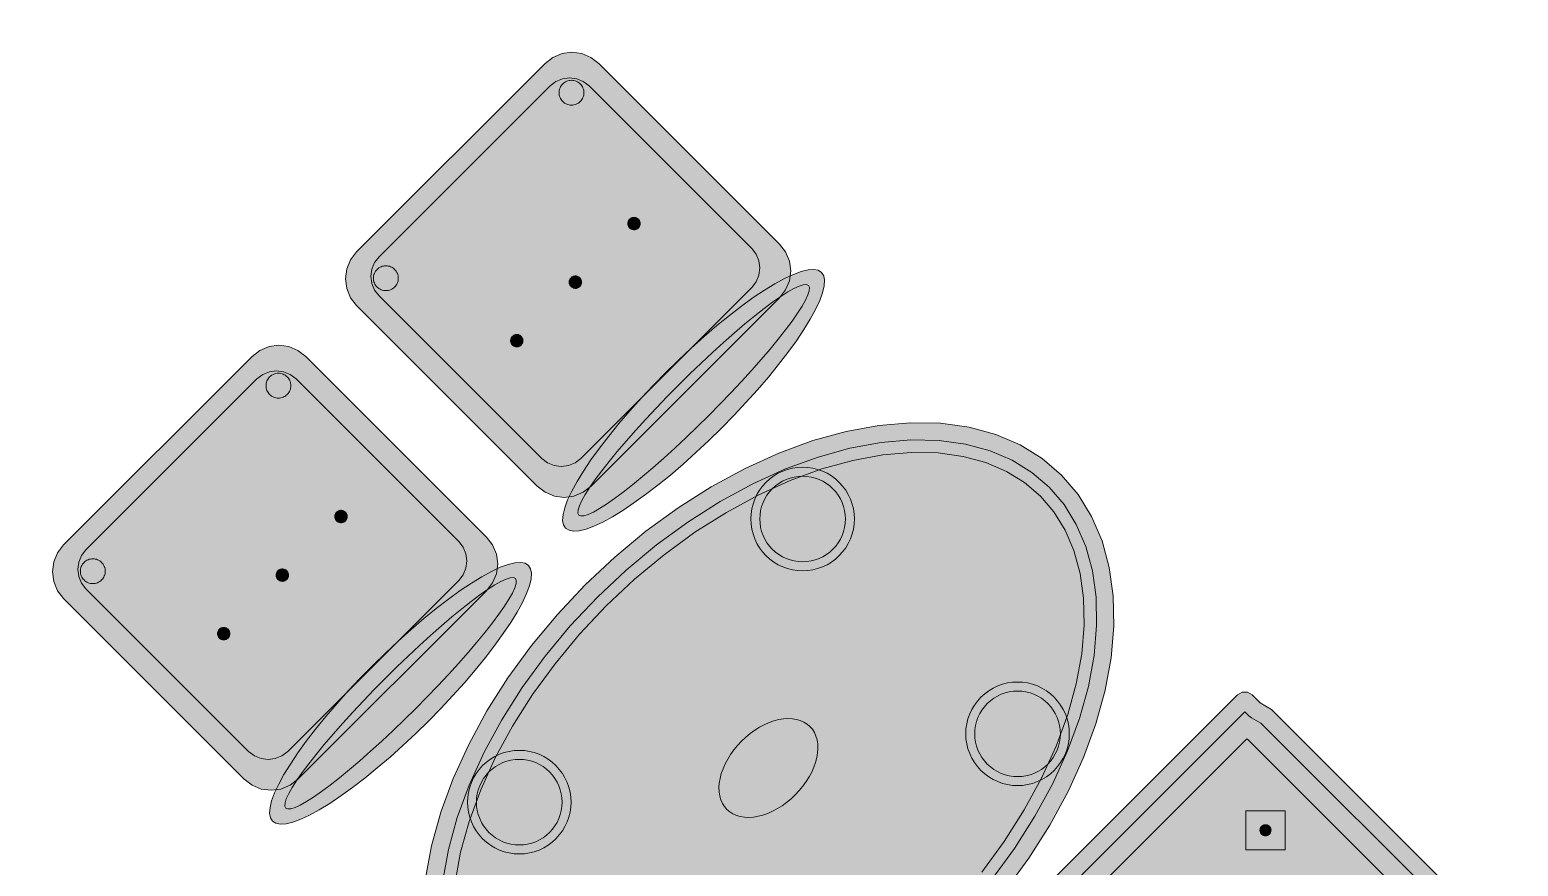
# Model space of a CAD drawing. Header units: metres. Extents: x 2172.2 to 2210.6, y 415.3 to 458.1.
# Drawn here: x 2206.126 to 2208.281, y 426.857 to 428.068 of the extents above; entities that cross this region are included whole.
import ezdxf

# ---------------------------------------------------------------- set-up
doc = ezdxf.new("R2010")
doc.units = ezdxf.units.M
for name, color, linetype, lineweight in [('NC_N1_BANQUETTES', 7, 'CONTINUOUS', 13), ('NC_N1_CHAIRS', 7, 'CONTINUOUS', 13), ('NC_N1_TABLES', 7, 'CONTINUOUS', 13)]:
    doc.layers.add(name, color=color, linetype=linetype, lineweight=lineweight)

# ---------------------------------------------------------------- blocks, each defined once
blk = doc.blocks.new('NC_N1_DINING_2')
at = {"true_color": 0xf6f5ef}
h = blk.add_hatch(color=256, dxfattribs=at)
h.dxf.hatch_style = 1
h.paths.add_polyline_path([(0.6, 0), (0.5971, 0.0368), (0.5885, 0.0732), (0.5742, 0.1089), (0.5543, 0.1435), (0.5292, 0.1768), (0.4989, 0.2083), (0.4638, 0.2379), (0.4243, 0.2652), (0.3806, 0.2899), (0.3333, 0.3118), (0.2828, 0.3307), (0.2296, 0.3465), (0.1742, 0.3589), (0.1171, 0.3678), (0.0588, 0.3732), (0, 0.375), (-0.0588, 0.3732), (-0.1171, 0.3678), (-0.1742, 0.3589), (-0.2296, 0.3465), (-0.2828, 0.3307), (-0.3333, 0.3118), (-0.3806, 0.2899), (-0.4243, 0.2652), (-0.4638, 0.2379), (-0.4989, 0.2083), (-0.5292, 0.1768), (-0.5543, 0.1435), (-0.5742, 0.1089), (-0.5885, 0.0732), (-0.5971, 0.0368), (-0.6, 0), (-0.5971, -0.0368), (-0.5885, -0.0732), (-0.5742, -0.1089), (-0.5543, -0.1435), (-0.5292, -0.1768), (-0.4989, -0.2083), (-0.4638, -0.2379), (-0.4243, -0.2652), (-0.3806, -0.2899), (-0.3333, -0.3118), (-0.2828, -0.3307), (-0.2296, -0.3465), (-0.1742, -0.3589), (-0.1171, -0.3678), (-0.0588, -0.3732), (0, -0.375), (0.0588, -0.3732), (0.1171, -0.3678), (0.1742, -0.3589), (0.2296, -0.3465), (0.2828, -0.3307), (0.3333, -0.3118), (0.3806, -0.2899), (0.4243, -0.2652), (0.4638, -0.2379), (0.4989, -0.2083), (0.5292, -0.1768), (0.5543, -0.1435), (0.5742, -0.1089), (0.5885, -0.0732), (0.5971, -0.0368)])
at = {"color": 0, "linetype": 'CONTINUOUS', "lineweight": -2, "true_color": 0x2d3540}
blk.add_lwpolyline([(-0.4638, -0.2379), (-0.4243, -0.2652), (-0.3806, -0.2899), (-0.3333, -0.3118), (-0.2828, -0.3307), (-0.2296, -0.3465), (-0.1742, -0.3589), (-0.1171, -0.3678), (-0.0588, -0.3732), (0, -0.375), (0.0588, -0.3732), (0.1171, -0.3678), (0.1742, -0.3589), (0.2296, -0.3465), (0.2828, -0.3307), (0.3333, -0.3118), (0.3806, -0.2899), (0.4243, -0.2652), (0.4638, -0.2379), (0.4989, -0.2083), (0.5292, -0.1768), (0.5543, -0.1435), (0.5742, -0.1089), (0.5885, -0.0732), (0.5971, -0.0368), (0.6, 0), (0.5971, 0.0368), (0.5885, 0.0732), (0.5742, 0.1089), (0.5543, 0.1435), (0.5292, 0.1768), (0.4989, 0.2083), (0.4638, 0.2379), (0.4243, 0.2652), (0.3806, 0.2899), (0.3333, 0.3118), (0.2828, 0.3307), (0.2296, 0.3465), (0.1742, 0.3589), (0.1171, 0.3678)], dxfattribs=at)
at = {"color": 0, "linetype": 'CONTINUOUS', "lineweight": -2, "true_color": 0xa38246}
for points in [[(0.114, 0.343), (0.1695, 0.3343), (0.2233, 0.3222), (0.2749, 0.307), (0.3237, 0.2887), (0.3692, 0.2676), (0.411, 0.244), (0.4486, 0.218), (0.4818, 0.1901), (0.5101, 0.1605), (0.5334, 0.1297), (0.5516, 0.0979), (0.5646, 0.0656), (0.5723, 0.0329), (0.5749, 0), (0.5723, -0.0329), (0.5646, -0.0656), (0.5516, -0.0979), (0.5334, -0.1297), (0.5101, -0.1605), (0.4818, -0.1901), (0.4486, -0.218), (0.411, -0.244), (0.3692, -0.2676), (0.3237, -0.2887), (0.2749, -0.307), (0.2233, -0.3222), (0.1695, -0.3343), (0.114, -0.343), (0.0573, -0.3482), (0, -0.35), (-0.0573, -0.3482), (-0.114, -0.343), (-0.1695, -0.3343), (-0.2233, -0.3222), (-0.2749, -0.307), (-0.3237, -0.2887), (-0.3692, -0.2676), (-0.411, -0.244), (-0.4486, -0.218)], [(0.1117, 0.3251), (0.1661, 0.3166), (0.2188, 0.3048), (0.2692, 0.2899), (0.3167, 0.2721), (0.361, 0.2516), (0.4014, 0.2287), (0.4377, 0.2037), (0.4694, 0.1769), (0.4964, 0.1488), (0.5184, 0.1198), (0.5354, 0.0901), (0.5474, 0.0601), (0.5545, 0.0301), (0.5569, 0), (0.5545, -0.0301), (0.5474, -0.0601), (0.5354, -0.0901), (0.5184, -0.1198), (0.4964, -0.1488), (0.4694, -0.1769), (0.4377, -0.2037), (0.4014, -0.2287), (0.361, -0.2516), (0.3167, -0.2721), (0.2692, -0.2899), (0.2188, -0.3048), (0.1661, -0.3166), (0.1117, -0.3251), (0.0562, -0.3303), (0, -0.332), (-0.0562, -0.3303), (-0.1117, -0.3251), (-0.1661, -0.3166), (-0.2188, -0.3048), (-0.2692, -0.2899), (-0.3167, -0.2721), (-0.361, -0.2516), (-0.4014, -0.2287), (-0.4377, -0.2037)]]:
    blk.add_lwpolyline(points, dxfattribs=at)
at = {"color": 0, "linetype": 'CONTINUOUS', "lineweight": -2, "true_color": 0x89939a}
for points in [[(0.365, 0.22), (0.3646, 0.2126), (0.3636, 0.2054), (0.3618, 0.1982), (0.3593, 0.1913), (0.3561, 0.1846), (0.3524, 0.1783), (0.348, 0.1724), (0.343, 0.167), (0.3376, 0.162), (0.3317, 0.1576), (0.3254, 0.1539), (0.3187, 0.1507), (0.3118, 0.1482), (0.3046, 0.1464), (0.2974, 0.1454), (0.29, 0.145), (0.2826, 0.1454), (0.2754, 0.1464), (0.2682, 0.1482), (0.2613, 0.1507), (0.2546, 0.1539), (0.2483, 0.1576), (0.2424, 0.162), (0.237, 0.167), (0.232, 0.1724), (0.2276, 0.1783), (0.2239, 0.1846), (0.2207, 0.1913), (0.2182, 0.1982), (0.2164, 0.2054), (0.2154, 0.2126), (0.215, 0.22), (0.2154, 0.2274), (0.2164, 0.2346), (0.2182, 0.2418), (0.2207, 0.2487), (0.2239, 0.2554), (0.2276, 0.2617), (0.232, 0.2676), (0.237, 0.273), (0.2424, 0.278), (0.2483, 0.2824), (0.2546, 0.2861), (0.2613, 0.2893), (0.2682, 0.2918), (0.2754, 0.2936), (0.2826, 0.2946), (0.29, 0.295), (0.2974, 0.2946), (0.3046, 0.2936), (0.3118, 0.2918), (0.3187, 0.2893), (0.3254, 0.2861), (0.3317, 0.2824), (0.3376, 0.278), (0.343, 0.273), (0.348, 0.2676), (0.3524, 0.2617), (0.3561, 0.2554), (0.3593, 0.2487), (0.3618, 0.2418), (0.3636, 0.2346), (0.3646, 0.2274)], [(-0.215, -0.22), (-0.2154, -0.2274), (-0.2164, -0.2346), (-0.2182, -0.2418), (-0.2207, -0.2487), (-0.2239, -0.2554), (-0.2276, -0.2617), (-0.232, -0.2676), (-0.237, -0.273), (-0.2424, -0.278), (-0.2483, -0.2824), (-0.2546, -0.2861), (-0.2613, -0.2893), (-0.2682, -0.2918), (-0.2754, -0.2936), (-0.2826, -0.2946), (-0.29, -0.295), (-0.2974, -0.2946), (-0.3046, -0.2936), (-0.3118, -0.2918), (-0.3187, -0.2893), (-0.3254, -0.2861), (-0.3317, -0.2824), (-0.3376, -0.278), (-0.343, -0.273), (-0.348, -0.2676), (-0.3524, -0.2617), (-0.3561, -0.2554), (-0.3593, -0.2487), (-0.3618, -0.2418), (-0.3636, -0.2346), (-0.3646, -0.2274), (-0.365, -0.22), (-0.3646, -0.2126), (-0.3636, -0.2054), (-0.3618, -0.1982), (-0.3593, -0.1913), (-0.3561, -0.1846), (-0.3524, -0.1783), (-0.348, -0.1724), (-0.343, -0.167), (-0.3376, -0.162), (-0.3317, -0.1576), (-0.3254, -0.1539), (-0.3187, -0.1507), (-0.3118, -0.1482), (-0.3046, -0.1464), (-0.2974, -0.1454), (-0.29, -0.145), (-0.2826, -0.1454), (-0.2754, -0.1464), (-0.2682, -0.1482), (-0.2613, -0.1507), (-0.2546, -0.1539), (-0.2483, -0.1576), (-0.2424, -0.162), (-0.237, -0.167), (-0.232, -0.1724), (-0.2276, -0.1783), (-0.2239, -0.1846), (-0.2207, -0.1913), (-0.2182, -0.1982), (-0.2164, -0.2054), (-0.2154, -0.2126)], [(0.365, -0.22), (0.3646, -0.2274), (0.3636, -0.2346), (0.3618, -0.2418), (0.3593, -0.2487), (0.3561, -0.2554), (0.3524, -0.2617), (0.348, -0.2676), (0.343, -0.273), (0.3376, -0.278), (0.3317, -0.2824), (0.3254, -0.2861), (0.3187, -0.2893), (0.3118, -0.2918), (0.3046, -0.2936), (0.2974, -0.2946), (0.29, -0.295), (0.2826, -0.2946), (0.2754, -0.2936), (0.2682, -0.2918), (0.2613, -0.2893), (0.2546, -0.2861), (0.2483, -0.2824), (0.2424, -0.278), (0.237, -0.273), (0.232, -0.2676), (0.2276, -0.2617), (0.2239, -0.2554), (0.2207, -0.2487), (0.2182, -0.2418), (0.2164, -0.2346), (0.2154, -0.2274), (0.215, -0.22), (0.2154, -0.2126), (0.2164, -0.2054), (0.2182, -0.1982), (0.2207, -0.1913), (0.2239, -0.1846), (0.2276, -0.1783), (0.232, -0.1724), (0.237, -0.167), (0.2424, -0.162), (0.2483, -0.1576), (0.2546, -0.1539), (0.2613, -0.1507), (0.2682, -0.1482), (0.2754, -0.1464), (0.2826, -0.1454), (0.29, -0.145), (0.2974, -0.1454), (0.3046, -0.1464), (0.3118, -0.1482), (0.3187, -0.1507), (0.3254, -0.1539), (0.3317, -0.1576), (0.3376, -0.162), (0.343, -0.167), (0.348, -0.1724), (0.3524, -0.1783), (0.3561, -0.1846), (0.3593, -0.1913), (0.3618, -0.1982), (0.3636, -0.2054), (0.3646, -0.2126)]]:
    blk.add_lwpolyline(points, close=True, dxfattribs=at)
at = {"color": 0, "linetype": 'CONTINUOUS', "lineweight": -2, "true_color": 0xa38246}
for points in [[(0.352, 0.22), (0.3517, 0.2139), (0.3508, 0.2079), (0.3493, 0.202), (0.3473, 0.1963), (0.3447, 0.1908), (0.3416, 0.1856), (0.3379, 0.1807), (0.3338, 0.1762), (0.3293, 0.1721), (0.3244, 0.1684), (0.3192, 0.1653), (0.3137, 0.1627), (0.308, 0.1607), (0.3021, 0.1592), (0.2961, 0.1583), (0.29, 0.158), (0.2839, 0.1583), (0.2779, 0.1592), (0.272, 0.1607), (0.2663, 0.1627), (0.2608, 0.1653), (0.2556, 0.1684), (0.2507, 0.1721), (0.2462, 0.1762), (0.2421, 0.1807), (0.2384, 0.1856), (0.2353, 0.1908), (0.2327, 0.1963), (0.2307, 0.202), (0.2292, 0.2079), (0.2283, 0.2139), (0.228, 0.22), (0.2283, 0.2261), (0.2292, 0.2321), (0.2307, 0.238), (0.2327, 0.2437), (0.2353, 0.2492), (0.2384, 0.2544), (0.2421, 0.2593), (0.2462, 0.2638), (0.2507, 0.2679), (0.2556, 0.2716), (0.2608, 0.2747), (0.2663, 0.2773), (0.272, 0.2793), (0.2779, 0.2808), (0.2839, 0.2817), (0.29, 0.282), (0.2961, 0.2817), (0.3021, 0.2808), (0.308, 0.2793), (0.3137, 0.2773), (0.3192, 0.2747), (0.3244, 0.2716), (0.3293, 0.2679), (0.3338, 0.2638), (0.3379, 0.2593), (0.3416, 0.2544), (0.3447, 0.2492), (0.3473, 0.2437), (0.3493, 0.238), (0.3508, 0.2321), (0.3517, 0.2261)], [(0.085, 0), (0.0846, 0.0054), (0.0834, 0.0107), (0.0813, 0.016), (0.0785, 0.021), (0.075, 0.0259), (0.0707, 0.0306), (0.0657, 0.0349), (0.0601, 0.0389), (0.0539, 0.0425), (0.0472, 0.0457), (0.0401, 0.0485), (0.0325, 0.0508), (0.0247, 0.0526), (0.0166, 0.0539), (0.0083, 0.0547), (0, 0.055), (-0.0083, 0.0547), (-0.0166, 0.0539), (-0.0247, 0.0526), (-0.0325, 0.0508), (-0.0401, 0.0485), (-0.0472, 0.0457), (-0.0539, 0.0425), (-0.0601, 0.0389), (-0.0657, 0.0349), (-0.0707, 0.0306), (-0.075, 0.0259), (-0.0785, 0.021), (-0.0813, 0.016), (-0.0834, 0.0107), (-0.0846, 0.0054), (-0.085, 0), (-0.0846, -0.0054), (-0.0834, -0.0107), (-0.0813, -0.016), (-0.0785, -0.021), (-0.075, -0.0259), (-0.0707, -0.0306), (-0.0657, -0.0349), (-0.0601, -0.0389), (-0.0539, -0.0425), (-0.0472, -0.0457), (-0.0401, -0.0485), (-0.0325, -0.0508), (-0.0247, -0.0526), (-0.0166, -0.0539), (-0.0083, -0.0547), (0, -0.055), (0.0083, -0.0547), (0.0166, -0.0539), (0.0247, -0.0526), (0.0325, -0.0508), (0.0401, -0.0485), (0.0472, -0.0457), (0.0539, -0.0425), (0.0601, -0.0389), (0.0657, -0.0349), (0.0707, -0.0306), (0.075, -0.0259), (0.0785, -0.021), (0.0813, -0.016), (0.0834, -0.0107), (0.0846, -0.0054)], [(-0.228, -0.22), (-0.2283, -0.2261), (-0.2292, -0.2321), (-0.2307, -0.238), (-0.2327, -0.2437), (-0.2353, -0.2492), (-0.2384, -0.2544), (-0.2421, -0.2593), (-0.2462, -0.2638), (-0.2507, -0.2679), (-0.2556, -0.2716), (-0.2608, -0.2747), (-0.2663, -0.2773), (-0.272, -0.2793), (-0.2779, -0.2808), (-0.2839, -0.2817), (-0.29, -0.282), (-0.2961, -0.2817), (-0.3021, -0.2808), (-0.308, -0.2793), (-0.3137, -0.2773), (-0.3192, -0.2747), (-0.3244, -0.2716), (-0.3293, -0.2679), (-0.3338, -0.2638), (-0.3379, -0.2593), (-0.3416, -0.2544), (-0.3447, -0.2492), (-0.3473, -0.2437), (-0.3493, -0.238), (-0.3508, -0.2321), (-0.3517, -0.2261), (-0.352, -0.22), (-0.3517, -0.2139), (-0.3508, -0.2079), (-0.3493, -0.202), (-0.3473, -0.1963), (-0.3447, -0.1908), (-0.3416, -0.1856), (-0.3379, -0.1807), (-0.3338, -0.1762), (-0.3293, -0.1721), (-0.3244, -0.1684), (-0.3192, -0.1653), (-0.3137, -0.1627), (-0.308, -0.1607), (-0.3021, -0.1592), (-0.2961, -0.1583), (-0.29, -0.158), (-0.2839, -0.1583), (-0.2779, -0.1592), (-0.272, -0.1607), (-0.2663, -0.1627), (-0.2608, -0.1653), (-0.2556, -0.1684), (-0.2507, -0.1721), (-0.2462, -0.1762), (-0.2421, -0.1807), (-0.2384, -0.1856), (-0.2353, -0.1908), (-0.2327, -0.1963), (-0.2307, -0.202), (-0.2292, -0.2079), (-0.2283, -0.2139)], [(0.352, -0.22), (0.3517, -0.2261), (0.3508, -0.2321), (0.3493, -0.238), (0.3473, -0.2437), (0.3447, -0.2492), (0.3416, -0.2544), (0.3379, -0.2593), (0.3338, -0.2638), (0.3293, -0.2679), (0.3244, -0.2716), (0.3192, -0.2747), (0.3137, -0.2773), (0.308, -0.2793), (0.3021, -0.2808), (0.2961, -0.2817), (0.29, -0.282), (0.2839, -0.2817), (0.2779, -0.2808), (0.272, -0.2793), (0.2663, -0.2773), (0.2608, -0.2747), (0.2556, -0.2716), (0.2507, -0.2679), (0.2462, -0.2638), (0.2421, -0.2593), (0.2384, -0.2544), (0.2353, -0.2492), (0.2327, -0.2437), (0.2307, -0.238), (0.2292, -0.2321), (0.2283, -0.2261), (0.228, -0.22), (0.2283, -0.2139), (0.2292, -0.2079), (0.2307, -0.202), (0.2327, -0.1963), (0.2353, -0.1908), (0.2384, -0.1856), (0.2421, -0.1807), (0.2462, -0.1762), (0.2507, -0.1721), (0.2556, -0.1684), (0.2608, -0.1653), (0.2663, -0.1627), (0.272, -0.1607), (0.2779, -0.1592), (0.2839, -0.1583), (0.29, -0.158), (0.2961, -0.1583), (0.3021, -0.1592), (0.308, -0.1607), (0.3137, -0.1627), (0.3192, -0.1653), (0.3244, -0.1684), (0.3293, -0.1721), (0.3338, -0.1762), (0.3379, -0.1807), (0.3416, -0.1856), (0.3447, -0.1908), (0.3473, -0.1963), (0.3493, -0.202), (0.3508, -0.2079), (0.3517, -0.2139)]]:
    blk.add_lwpolyline(points, close=True, dxfattribs=at)
blk = doc.blocks.new('NC_N1_PERIMETER_BENCH_2')
at = {"true_color": 0x778fa0}
h = blk.add_hatch(color=256, dxfattribs=at)
h.dxf.hatch_style = 1
h.paths.add_polyline_path([(-0.575, -0.2605), (-0.575, -0.2495), (-0.5721, -0.2385), (-0.57, -0.2365), (-0.57, -0.1987), (-0.575, -0.18), (-0.575, 0.22), (-0.57, 0.2387), (-0.57, 0.255), (-0.568, 0.2625), (-0.5625, 0.268), (-0.555, 0.27), (0.555, 0.27), (0.5625, 0.268), (0.568, 0.2625), (0.57, 0.255), (0.57, 0.2387), (0.575, 0.22), (0.575, -0.18), (0.57, -0.1987), (0.57, -0.2365), (0.5721, -0.2385), (0.575, -0.2495), (0.575, -0.2605), (0.5721, -0.2715), (0.5698, -0.2737), (0.57, -0.2745), (0.57, -0.2855), (0.5684, -0.2915), (0.564, -0.2959), (0.558, -0.2975), (-0.558, -0.2975), (-0.564, -0.2959), (-0.5684, -0.2915), (-0.57, -0.2855), (-0.57, -0.2745), (-0.5698, -0.2737), (-0.5721, -0.2715)])
at = {"true_color": 0xa38246}
h = blk.add_hatch(color=256, dxfattribs=at)
h.dxf.hatch_style = 1
h.paths.add_polyline_path([(-0.437, 0.1025), (-0.437, 0.1017), (-0.4372, 0.1009), (-0.4373, 0.1002), (-0.4376, 0.0994), (-0.4379, 0.0987), (-0.4383, 0.0981), (-0.4388, 0.0974), (-0.4393, 0.0968), (-0.4399, 0.0963), (-0.4406, 0.0958), (-0.4412, 0.0954), (-0.4419, 0.0951), (-0.4427, 0.0948), (-0.4434, 0.0947), (-0.4442, 0.0945), (-0.445, 0.0945), (-0.4458, 0.0945), (-0.4466, 0.0947), (-0.4473, 0.0948), (-0.4481, 0.0951), (-0.4488, 0.0954), (-0.4494, 0.0958), (-0.4501, 0.0963), (-0.4507, 0.0968), (-0.4512, 0.0974), (-0.4517, 0.0981), (-0.4521, 0.0987), (-0.4524, 0.0994), (-0.4527, 0.1002), (-0.4528, 0.1009), (-0.453, 0.1017), (-0.453, 0.1025), (-0.453, 0.1033), (-0.4528, 0.1041), (-0.4527, 0.1048), (-0.4524, 0.1056), (-0.4521, 0.1063), (-0.4517, 0.1069), (-0.4512, 0.1076), (-0.4507, 0.1082), (-0.4501, 0.1087), (-0.4494, 0.1092), (-0.4488, 0.1096), (-0.4481, 0.1099), (-0.4473, 0.1102), (-0.4466, 0.1103), (-0.4458, 0.1105), (-0.445, 0.1105), (-0.4442, 0.1105), (-0.4434, 0.1103), (-0.4427, 0.1102), (-0.4419, 0.1099), (-0.4412, 0.1096), (-0.4406, 0.1092), (-0.4399, 0.1087), (-0.4393, 0.1082), (-0.4388, 0.1076), (-0.4383, 0.1069), (-0.4379, 0.1063), (-0.4376, 0.1056), (-0.4373, 0.1048), (-0.4372, 0.1041), (-0.437, 0.1033)])
at = {"color": 0, "linetype": 'CONTINUOUS', "lineweight": -2, "true_color": 0x2d3540}
blk.add_lwpolyline([(-0.575, -0.18), (-0.575, 0.22), (-0.57, 0.2387), (-0.57, 0.255), (-0.568, 0.2625), (-0.5625, 0.268), (-0.555, 0.27), (0.555, 0.27)], dxfattribs=at)
at = {"color": 0, "linetype": 'CONTINUOUS', "lineweight": -2, "true_color": 0xa38246}
blk.add_lwpolyline([(-0.55, -0.1767), (-0.55, 0.2167), (-0.5458, 0.2322), (-0.5454, 0.2344), (-0.5451, 0.2365), (-0.545, 0.2387), (-0.545, 0.245), (0.545, 0.245)], dxfattribs=at)
blk.add_lwpolyline([(-0.5154, -0.2425), (-0.5153, -0.2418), (-0.515, -0.2365), (-0.515, -0.1987), (-0.5152, -0.1939), (-0.5158, -0.1892), (-0.5169, -0.1845), (-0.52, -0.1728), (-0.52, 0.2128), (-0.5194, 0.215), (0.5194, 0.215), (0.52, 0.2128), (0.52, -0.1728), (0.5169, -0.1845), (0.5158, -0.1892), (0.5152, -0.1939), (0.515, -0.1987), (0.515, -0.2365), (0.5153, -0.2418), (0.5154, -0.2425)], close=True, dxfattribs=at)
at = {"color": 0, "linetype": 'CONTINUOUS', "lineweight": -2, "true_color": 0xbfccd3}
blk.add_lwpolyline([(-0.445, 0.0625), (-0.405, 0.1025), (-0.445, 0.1425), (-0.485, 0.1025)], close=True, dxfattribs=at)
at = {"color": 0, "linetype": 'CONTINUOUS', "lineweight": -2}
blk.add_lwpolyline([(-0.437, 0.1025), (-0.437, 0.1017), (-0.4372, 0.1009), (-0.4373, 0.1002), (-0.4376, 0.0994), (-0.4379, 0.0987), (-0.4383, 0.0981), (-0.4388, 0.0974), (-0.4393, 0.0968), (-0.4399, 0.0963), (-0.4406, 0.0958), (-0.4412, 0.0954), (-0.4419, 0.0951), (-0.4427, 0.0948), (-0.4434, 0.0947), (-0.4442, 0.0945), (-0.445, 0.0945), (-0.4458, 0.0945), (-0.4466, 0.0947), (-0.4473, 0.0948), (-0.4481, 0.0951), (-0.4488, 0.0954), (-0.4494, 0.0958), (-0.4501, 0.0963), (-0.4507, 0.0968), (-0.4512, 0.0974), (-0.4517, 0.0981), (-0.4521, 0.0987), (-0.4524, 0.0994), (-0.4527, 0.1002), (-0.4528, 0.1009), (-0.453, 0.1017), (-0.453, 0.1025), (-0.453, 0.1033), (-0.4528, 0.1041), (-0.4527, 0.1048), (-0.4524, 0.1056), (-0.4521, 0.1063), (-0.4517, 0.1069), (-0.4512, 0.1076), (-0.4507, 0.1082), (-0.4501, 0.1087), (-0.4494, 0.1092), (-0.4488, 0.1096), (-0.4481, 0.1099), (-0.4473, 0.1102), (-0.4466, 0.1103), (-0.4458, 0.1105), (-0.445, 0.1105), (-0.4442, 0.1105), (-0.4434, 0.1103), (-0.4427, 0.1102), (-0.4419, 0.1099), (-0.4412, 0.1096), (-0.4406, 0.1092), (-0.4399, 0.1087), (-0.4393, 0.1082), (-0.4388, 0.1076), (-0.4383, 0.1069), (-0.4379, 0.1063), (-0.4376, 0.1056), (-0.4373, 0.1048), (-0.4372, 0.1041), (-0.437, 0.1033)], close=True, dxfattribs=at)
blk = doc.blocks.new('NC_N1_CHAIR_IVORY')
at = {"true_color": 0xf6f5ef}
h = blk.add_hatch(color=256, dxfattribs=at)
h.dxf.hatch_style = 1
h.paths.add_polyline_path([(0.262, 0.222), (0.2607, 0.2276), (0.257, 0.2331), (0.2507, 0.2385), (0.2421, 0.2438), (0.2311, 0.2489), (0.2178, 0.2537), (0.2025, 0.2582), (0.1853, 0.2623), (0.1662, 0.2661), (0.1456, 0.2694), (0.1235, 0.2723), (0.1003, 0.2747), (0.0761, 0.2765), (0.0511, 0.2779), (0.0257, 0.2787), (0, 0.279), (-0.0257, 0.2787), (-0.0511, 0.2779), (-0.0761, 0.2765), (-0.1003, 0.2747), (-0.1235, 0.2723), (-0.1456, 0.2694), (-0.1662, 0.2661), (-0.1853, 0.2623), (-0.2025, 0.2582), (-0.2178, 0.2537), (-0.2311, 0.2489), (-0.2421, 0.2438), (-0.2507, 0.2385), (-0.257, 0.2331), (-0.2607, 0.2276), (-0.262, 0.222), (-0.2607, 0.2164), (-0.257, 0.2109), (-0.2507, 0.2055), (-0.2421, 0.2002), (-0.2311, 0.1951), (-0.2178, 0.1903), (-0.2025, 0.1858), (-0.1853, 0.1817), (-0.1662, 0.1779), (-0.1456, 0.1746), (-0.1235, 0.1717), (-0.1003, 0.1693), (-0.0761, 0.1675), (-0.0511, 0.1661), (-0.0257, 0.1653), (0, 0.165), (0.0257, 0.1653), (0.0511, 0.1661), (0.0761, 0.1675), (0.1003, 0.1693), (0.1235, 0.1717), (0.1456, 0.1746), (0.1662, 0.1779), (0.1853, 0.1817), (0.2025, 0.1858), (0.2178, 0.1903), (0.2311, 0.1951), (0.2421, 0.2002), (0.2507, 0.2055), (0.257, 0.2109), (0.2607, 0.2164)])
at = {"true_color": 0xdbe4e9}
h = blk.add_hatch(color=256, dxfattribs=at)
h.dxf.hatch_style = 1
h.paths.add_polyline_path([(0.193, -0.275), (-0.193, -0.275), (-0.2072, -0.2731), (-0.2205, -0.2676), (-0.2319, -0.2589), (-0.2406, -0.2475), (-0.2461, -0.2342), (-0.248, -0.22), (-0.248, 0.15), (-0.2461, 0.1642), (-0.2406, 0.1775), (-0.2319, 0.1889), (-0.2205, 0.1976), (-0.2072, 0.2031), (-0.193, 0.205), (0.193, 0.205), (0.2072, 0.2031), (0.2205, 0.1976), (0.2319, 0.1889), (0.2406, 0.1775), (0.2461, 0.1642), (0.248, 0.15), (0.248, -0.22), (0.2461, -0.2342), (0.2406, -0.2475), (0.2319, -0.2589), (0.2205, -0.2676), (0.2072, -0.2731)])
at = {"true_color": 0xa38246}
h = blk.add_hatch(color=256, dxfattribs=at)
h.dxf.hatch_style = 1
h.paths.add_polyline_path([(-0.111, -0.02), (-0.111, -0.0209), (-0.1112, -0.0218), (-0.1114, -0.0226), (-0.1117, -0.0234), (-0.1121, -0.0242), (-0.1125, -0.025), (-0.113, -0.0257), (-0.1136, -0.0264), (-0.1143, -0.027), (-0.115, -0.0275), (-0.1158, -0.0279), (-0.1166, -0.0283), (-0.1174, -0.0286), (-0.1182, -0.0288), (-0.1191, -0.029), (-0.12, -0.029), (-0.1209, -0.029), (-0.1218, -0.0288), (-0.1226, -0.0286), (-0.1234, -0.0283), (-0.1242, -0.0279), (-0.125, -0.0275), (-0.1257, -0.027), (-0.1264, -0.0264), (-0.127, -0.0257), (-0.1275, -0.025), (-0.1279, -0.0242), (-0.1283, -0.0234), (-0.1286, -0.0226), (-0.1288, -0.0218), (-0.129, -0.0209), (-0.129, -0.02), (-0.129, -0.0191), (-0.1288, -0.0182), (-0.1286, -0.0174), (-0.1283, -0.0166), (-0.1279, -0.0158), (-0.1275, -0.015), (-0.127, -0.0143), (-0.1264, -0.0136), (-0.1257, -0.013), (-0.125, -0.0125), (-0.1242, -0.0121), (-0.1234, -0.0117), (-0.1226, -0.0114), (-0.1218, -0.0112), (-0.1209, -0.011), (-0.12, -0.011), (-0.1191, -0.011), (-0.1182, -0.0112), (-0.1174, -0.0114), (-0.1166, -0.0117), (-0.1158, -0.0121), (-0.115, -0.0125), (-0.1143, -0.013), (-0.1136, -0.0136), (-0.113, -0.0143), (-0.1125, -0.015), (-0.1121, -0.0158), (-0.1117, -0.0166), (-0.1114, -0.0174), (-0.1112, -0.0182), (-0.111, -0.0191)])
h = blk.add_hatch(color=256, dxfattribs=at)
h.dxf.hatch_style = 1
h.paths.add_polyline_path([(0.009, -0.02), (0.009, -0.0209), (0.0088, -0.0218), (0.0086, -0.0226), (0.0083, -0.0234), (0.0079, -0.0242), (0.0075, -0.025), (0.007, -0.0257), (0.0064, -0.0264), (0.0057, -0.027), (0.005, -0.0275), (0.0042, -0.0279), (0.0034, -0.0283), (0.0026, -0.0286), (0.0018, -0.0288), (0.0009, -0.029), (0, -0.029), (-0.0009, -0.029), (-0.0018, -0.0288), (-0.0026, -0.0286), (-0.0034, -0.0283), (-0.0042, -0.0279), (-0.005, -0.0275), (-0.0057, -0.027), (-0.0064, -0.0264), (-0.007, -0.0257), (-0.0075, -0.025), (-0.0079, -0.0242), (-0.0083, -0.0234), (-0.0086, -0.0226), (-0.0088, -0.0218), (-0.009, -0.0209), (-0.009, -0.02), (-0.009, -0.0191), (-0.0088, -0.0182), (-0.0086, -0.0174), (-0.0083, -0.0166), (-0.0079, -0.0158), (-0.0075, -0.015), (-0.007, -0.0143), (-0.0064, -0.0136), (-0.0057, -0.013), (-0.005, -0.0125), (-0.0042, -0.0121), (-0.0034, -0.0117), (-0.0026, -0.0114), (-0.0018, -0.0112), (-0.0009, -0.011), (0, -0.011), (0.0009, -0.011), (0.0018, -0.0112), (0.0026, -0.0114), (0.0034, -0.0117), (0.0042, -0.0121), (0.005, -0.0125), (0.0057, -0.013), (0.0064, -0.0136), (0.007, -0.0143), (0.0075, -0.015), (0.0079, -0.0158), (0.0083, -0.0166), (0.0086, -0.0174), (0.0088, -0.0182), (0.009, -0.0191)])
h = blk.add_hatch(color=256, dxfattribs=at)
h.dxf.hatch_style = 1
h.paths.add_polyline_path([(0.129, -0.02), (0.129, -0.0209), (0.1288, -0.0218), (0.1286, -0.0226), (0.1283, -0.0234), (0.1279, -0.0242), (0.1275, -0.025), (0.127, -0.0257), (0.1264, -0.0264), (0.1257, -0.027), (0.125, -0.0275), (0.1242, -0.0279), (0.1234, -0.0283), (0.1226, -0.0286), (0.1218, -0.0288), (0.1209, -0.029), (0.12, -0.029), (0.1191, -0.029), (0.1182, -0.0288), (0.1174, -0.0286), (0.1166, -0.0283), (0.1158, -0.0279), (0.115, -0.0275), (0.1143, -0.027), (0.1136, -0.0264), (0.113, -0.0257), (0.1125, -0.025), (0.1121, -0.0242), (0.1117, -0.0234), (0.1114, -0.0226), (0.1112, -0.0218), (0.111, -0.0209), (0.111, -0.02), (0.111, -0.0191), (0.1112, -0.0182), (0.1114, -0.0174), (0.1117, -0.0166), (0.1121, -0.0158), (0.1125, -0.015), (0.113, -0.0143), (0.1136, -0.0136), (0.1143, -0.013), (0.115, -0.0125), (0.1158, -0.0121), (0.1166, -0.0117), (0.1174, -0.0114), (0.1182, -0.0112), (0.1191, -0.011), (0.12, -0.011), (0.1209, -0.011), (0.1218, -0.0112), (0.1226, -0.0114), (0.1234, -0.0117), (0.1242, -0.0121), (0.125, -0.0125), (0.1257, -0.013), (0.1264, -0.0136), (0.127, -0.0143), (0.1275, -0.015), (0.1279, -0.0158), (0.1283, -0.0166), (0.1286, -0.0174), (0.1288, -0.0182), (0.129, -0.0191)])
h = blk.add_hatch(color=256, dxfattribs=at)
h.dxf.hatch_style = 1
h.paths.add_polyline_path([(-0.172, -0.218), (-0.1721, -0.2198), (-0.1723, -0.2215), (-0.1728, -0.2232), (-0.1734, -0.2249), (-0.1741, -0.2265), (-0.175, -0.228), (-0.1761, -0.2294), (-0.1773, -0.2307), (-0.1786, -0.2319), (-0.18, -0.233), (-0.1815, -0.2339), (-0.1831, -0.2346), (-0.1848, -0.2352), (-0.1865, -0.2357), (-0.1882, -0.2359), (-0.19, -0.236), (-0.1918, -0.2359), (-0.1935, -0.2357), (-0.1952, -0.2352), (-0.1969, -0.2346), (-0.1985, -0.2339), (-0.2, -0.233), (-0.2014, -0.2319), (-0.2027, -0.2307), (-0.2039, -0.2294), (-0.205, -0.228), (-0.2059, -0.2265), (-0.2066, -0.2249), (-0.2072, -0.2232), (-0.2077, -0.2215), (-0.2079, -0.2198), (-0.208, -0.218), (-0.2079, -0.2162), (-0.2077, -0.2145), (-0.2072, -0.2128), (-0.2066, -0.2111), (-0.2059, -0.2095), (-0.205, -0.208), (-0.2039, -0.2066), (-0.2027, -0.2053), (-0.2014, -0.2041), (-0.2, -0.203), (-0.1985, -0.2021), (-0.1969, -0.2014), (-0.1952, -0.2008), (-0.1935, -0.2003), (-0.1918, -0.2001), (-0.19, -0.2), (-0.1882, -0.2001), (-0.1865, -0.2003), (-0.1848, -0.2008), (-0.1831, -0.2014), (-0.1815, -0.2021), (-0.18, -0.203), (-0.1786, -0.2041), (-0.1773, -0.2053), (-0.1761, -0.2066), (-0.175, -0.208), (-0.1741, -0.2095), (-0.1734, -0.2111), (-0.1728, -0.2128), (-0.1723, -0.2145), (-0.1721, -0.2162)])
h = blk.add_hatch(color=256, dxfattribs=at)
h.dxf.hatch_style = 1
h.paths.add_polyline_path([(0.208, -0.218), (0.2079, -0.2198), (0.2077, -0.2215), (0.2072, -0.2232), (0.2066, -0.2249), (0.2059, -0.2265), (0.205, -0.228), (0.2039, -0.2294), (0.2027, -0.2307), (0.2014, -0.2319), (0.2, -0.233), (0.1985, -0.2339), (0.1969, -0.2346), (0.1952, -0.2352), (0.1935, -0.2357), (0.1918, -0.2359), (0.19, -0.236), (0.1882, -0.2359), (0.1865, -0.2357), (0.1848, -0.2352), (0.1831, -0.2346), (0.1815, -0.2339), (0.18, -0.233), (0.1786, -0.2319), (0.1773, -0.2307), (0.1761, -0.2294), (0.175, -0.228), (0.1741, -0.2265), (0.1734, -0.2249), (0.1728, -0.2232), (0.1723, -0.2215), (0.1721, -0.2198), (0.172, -0.218), (0.1721, -0.2162), (0.1723, -0.2145), (0.1728, -0.2128), (0.1734, -0.2111), (0.1741, -0.2095), (0.175, -0.208), (0.1761, -0.2066), (0.1773, -0.2053), (0.1786, -0.2041), (0.18, -0.203), (0.1815, -0.2021), (0.1831, -0.2014), (0.1848, -0.2008), (0.1865, -0.2003), (0.1882, -0.2001), (0.19, -0.2), (0.1918, -0.2001), (0.1935, -0.2003), (0.1952, -0.2008), (0.1969, -0.2014), (0.1985, -0.2021), (0.2, -0.203), (0.2014, -0.2041), (0.2027, -0.2053), (0.2039, -0.2066), (0.205, -0.208), (0.2059, -0.2095), (0.2066, -0.2111), (0.2072, -0.2128), (0.2077, -0.2145), (0.2079, -0.2162)])
at = {"color": 0, "linetype": 'CONTINUOUS', "lineweight": -2, "true_color": 0x2d3540}
for points in [[(0.262, 0.222), (0.2607, 0.2276), (0.257, 0.2331), (0.2507, 0.2385), (0.2421, 0.2438), (0.2311, 0.2489), (0.2178, 0.2537), (0.2025, 0.2582), (0.1853, 0.2623), (0.1662, 0.2661), (0.1456, 0.2694), (0.1235, 0.2723), (0.1003, 0.2747), (0.0761, 0.2765), (0.0511, 0.2779), (0.0257, 0.2787), (0, 0.279), (-0.0257, 0.2787), (-0.0511, 0.2779), (-0.0761, 0.2765), (-0.1003, 0.2747), (-0.1235, 0.2723), (-0.1456, 0.2694), (-0.1662, 0.2661), (-0.1853, 0.2623), (-0.2025, 0.2582), (-0.2178, 0.2537), (-0.2311, 0.2489), (-0.2421, 0.2438), (-0.2507, 0.2385), (-0.257, 0.2331), (-0.2607, 0.2276), (-0.262, 0.222), (-0.2607, 0.2164), (-0.257, 0.2109), (-0.2507, 0.2055), (-0.2421, 0.2002), (-0.2311, 0.1951), (-0.2178, 0.1903), (-0.2025, 0.1858), (-0.1853, 0.1817), (-0.1662, 0.1779), (-0.1456, 0.1746), (-0.1235, 0.1717), (-0.1003, 0.1693), (-0.0761, 0.1675), (-0.0511, 0.1661), (-0.0257, 0.1653), (0, 0.165), (0.0257, 0.1653), (0.0511, 0.1661), (0.0761, 0.1675), (0.1003, 0.1693), (0.1235, 0.1717), (0.1456, 0.1746), (0.1662, 0.1779), (0.1853, 0.1817), (0.2025, 0.1858), (0.2178, 0.1903), (0.2311, 0.1951), (0.2421, 0.2002), (0.2507, 0.2055), (0.257, 0.2109), (0.2607, 0.2164)], [(0.193, -0.275), (-0.193, -0.275), (-0.2072, -0.2731), (-0.2205, -0.2676), (-0.2319, -0.2589), (-0.2406, -0.2475), (-0.2461, -0.2342), (-0.248, -0.22), (-0.248, 0.15), (-0.2461, 0.1642), (-0.2406, 0.1775), (-0.2319, 0.1889), (-0.2205, 0.1976), (-0.2072, 0.2031), (-0.193, 0.205), (0.193, 0.205), (0.2072, 0.2031), (0.2205, 0.1976), (0.2319, 0.1889), (0.2406, 0.1775), (0.2461, 0.1642), (0.248, 0.15), (0.248, -0.22), (0.2461, -0.2342), (0.2406, -0.2475), (0.2319, -0.2589), (0.2205, -0.2676), (0.2072, -0.2731)]]:
    blk.add_lwpolyline(points, close=True, dxfattribs=at)
at = {"color": 0, "linetype": 'CONTINUOUS', "lineweight": -2, "true_color": 0xa38246}
for points in [[(0.235, 0.222), (0.2339, 0.225), (0.2305, 0.228), (0.2249, 0.231), (0.2171, 0.2339), (0.2073, 0.2366), (0.1954, 0.2392), (0.1817, 0.2417), (0.1662, 0.2439), (0.1491, 0.246), (0.1306, 0.2478), (0.1108, 0.2493), (0.0899, 0.2506), (0.0682, 0.2517), (0.0458, 0.2524), (0.023, 0.2529), (0, 0.253), (-0.023, 0.2529), (-0.0458, 0.2524), (-0.0682, 0.2517), (-0.0899, 0.2506), (-0.1108, 0.2493), (-0.1306, 0.2478), (-0.1491, 0.246), (-0.1662, 0.2439), (-0.1817, 0.2417), (-0.1954, 0.2392), (-0.2073, 0.2366), (-0.2171, 0.2339), (-0.2249, 0.231), (-0.2305, 0.228), (-0.2339, 0.225), (-0.235, 0.222), (-0.2339, 0.219), (-0.2305, 0.216), (-0.2249, 0.213), (-0.2171, 0.2101), (-0.2073, 0.2074), (-0.1954, 0.2048), (-0.1817, 0.2023), (-0.1662, 0.2001), (-0.1491, 0.198), (-0.1306, 0.1962), (-0.1108, 0.1947), (-0.0899, 0.1934), (-0.0682, 0.1923), (-0.0458, 0.1916), (-0.023, 0.1911), (0, 0.191), (0.023, 0.1911), (0.0458, 0.1916), (0.0682, 0.1923), (0.0899, 0.1934), (0.1108, 0.1947), (0.1306, 0.1962), (0.1491, 0.198), (0.1662, 0.2001), (0.1817, 0.2023), (0.1954, 0.2048), (0.2073, 0.2074), (0.2171, 0.2101), (0.2249, 0.213), (0.2305, 0.216), (0.2339, 0.219)], [(0.175, -0.247), (-0.175, -0.247), (-0.1854, -0.2456), (-0.195, -0.2416), (-0.2033, -0.2353), (-0.2096, -0.227), (-0.2136, -0.2174), (-0.215, -0.207), (-0.215, 0.126), (-0.2136, 0.1364), (-0.2096, 0.146), (-0.2033, 0.1543), (-0.195, 0.1606), (-0.1854, 0.1646), (-0.175, 0.166), (0.175, 0.166), (0.1854, 0.1646), (0.195, 0.1606), (0.2033, 0.1543), (0.2096, 0.146), (0.2136, 0.1364), (0.215, 0.126), (0.215, -0.207), (0.2136, -0.2174), (0.2096, -0.227), (0.2033, -0.2353), (0.195, -0.2416), (0.1854, -0.2456)]]:
    blk.add_lwpolyline(points, close=True, dxfattribs=at)
at = {"color": 0, "linetype": 'CONTINUOUS', "lineweight": -2}
for points in [[(-0.111, -0.02), (-0.111, -0.0209), (-0.1112, -0.0218), (-0.1114, -0.0226), (-0.1117, -0.0234), (-0.1121, -0.0242), (-0.1125, -0.025), (-0.113, -0.0257), (-0.1136, -0.0264), (-0.1143, -0.027), (-0.115, -0.0275), (-0.1158, -0.0279), (-0.1166, -0.0283), (-0.1174, -0.0286), (-0.1182, -0.0288), (-0.1191, -0.029), (-0.12, -0.029), (-0.1209, -0.029), (-0.1218, -0.0288), (-0.1226, -0.0286), (-0.1234, -0.0283), (-0.1242, -0.0279), (-0.125, -0.0275), (-0.1257, -0.027), (-0.1264, -0.0264), (-0.127, -0.0257), (-0.1275, -0.025), (-0.1279, -0.0242), (-0.1283, -0.0234), (-0.1286, -0.0226), (-0.1288, -0.0218), (-0.129, -0.0209), (-0.129, -0.02), (-0.129, -0.0191), (-0.1288, -0.0182), (-0.1286, -0.0174), (-0.1283, -0.0166), (-0.1279, -0.0158), (-0.1275, -0.015), (-0.127, -0.0143), (-0.1264, -0.0136), (-0.1257, -0.013), (-0.125, -0.0125), (-0.1242, -0.0121), (-0.1234, -0.0117), (-0.1226, -0.0114), (-0.1218, -0.0112), (-0.1209, -0.011), (-0.12, -0.011), (-0.1191, -0.011), (-0.1182, -0.0112), (-0.1174, -0.0114), (-0.1166, -0.0117), (-0.1158, -0.0121), (-0.115, -0.0125), (-0.1143, -0.013), (-0.1136, -0.0136), (-0.113, -0.0143), (-0.1125, -0.015), (-0.1121, -0.0158), (-0.1117, -0.0166), (-0.1114, -0.0174), (-0.1112, -0.0182), (-0.111, -0.0191)], [(0.009, -0.02), (0.009, -0.0209), (0.0088, -0.0218), (0.0086, -0.0226), (0.0083, -0.0234), (0.0079, -0.0242), (0.0075, -0.025), (0.007, -0.0257), (0.0064, -0.0264), (0.0057, -0.027), (0.005, -0.0275), (0.0042, -0.0279), (0.0034, -0.0283), (0.0026, -0.0286), (0.0018, -0.0288), (0.0009, -0.029), (0, -0.029), (-0.0009, -0.029), (-0.0018, -0.0288), (-0.0026, -0.0286), (-0.0034, -0.0283), (-0.0042, -0.0279), (-0.005, -0.0275), (-0.0057, -0.027), (-0.0064, -0.0264), (-0.007, -0.0257), (-0.0075, -0.025), (-0.0079, -0.0242), (-0.0083, -0.0234), (-0.0086, -0.0226), (-0.0088, -0.0218), (-0.009, -0.0209), (-0.009, -0.02), (-0.009, -0.0191), (-0.0088, -0.0182), (-0.0086, -0.0174), (-0.0083, -0.0166), (-0.0079, -0.0158), (-0.0075, -0.015), (-0.007, -0.0143), (-0.0064, -0.0136), (-0.0057, -0.013), (-0.005, -0.0125), (-0.0042, -0.0121), (-0.0034, -0.0117), (-0.0026, -0.0114), (-0.0018, -0.0112), (-0.0009, -0.011), (0, -0.011), (0.0009, -0.011), (0.0018, -0.0112), (0.0026, -0.0114), (0.0034, -0.0117), (0.0042, -0.0121), (0.005, -0.0125), (0.0057, -0.013), (0.0064, -0.0136), (0.007, -0.0143), (0.0075, -0.015), (0.0079, -0.0158), (0.0083, -0.0166), (0.0086, -0.0174), (0.0088, -0.0182), (0.009, -0.0191)], [(0.129, -0.02), (0.129, -0.0209), (0.1288, -0.0218), (0.1286, -0.0226), (0.1283, -0.0234), (0.1279, -0.0242), (0.1275, -0.025), (0.127, -0.0257), (0.1264, -0.0264), (0.1257, -0.027), (0.125, -0.0275), (0.1242, -0.0279), (0.1234, -0.0283), (0.1226, -0.0286), (0.1218, -0.0288), (0.1209, -0.029), (0.12, -0.029), (0.1191, -0.029), (0.1182, -0.0288), (0.1174, -0.0286), (0.1166, -0.0283), (0.1158, -0.0279), (0.115, -0.0275), (0.1143, -0.027), (0.1136, -0.0264), (0.113, -0.0257), (0.1125, -0.025), (0.1121, -0.0242), (0.1117, -0.0234), (0.1114, -0.0226), (0.1112, -0.0218), (0.111, -0.0209), (0.111, -0.02), (0.111, -0.0191), (0.1112, -0.0182), (0.1114, -0.0174), (0.1117, -0.0166), (0.1121, -0.0158), (0.1125, -0.015), (0.113, -0.0143), (0.1136, -0.0136), (0.1143, -0.013), (0.115, -0.0125), (0.1158, -0.0121), (0.1166, -0.0117), (0.1174, -0.0114), (0.1182, -0.0112), (0.1191, -0.011), (0.12, -0.011), (0.1209, -0.011), (0.1218, -0.0112), (0.1226, -0.0114), (0.1234, -0.0117), (0.1242, -0.0121), (0.125, -0.0125), (0.1257, -0.013), (0.1264, -0.0136), (0.127, -0.0143), (0.1275, -0.015), (0.1279, -0.0158), (0.1283, -0.0166), (0.1286, -0.0174), (0.1288, -0.0182), (0.129, -0.0191)], [(-0.172, -0.218), (-0.1721, -0.2198), (-0.1723, -0.2215), (-0.1728, -0.2232), (-0.1734, -0.2249), (-0.1741, -0.2265), (-0.175, -0.228), (-0.1761, -0.2294), (-0.1773, -0.2307), (-0.1786, -0.2319), (-0.18, -0.233), (-0.1815, -0.2339), (-0.1831, -0.2346), (-0.1848, -0.2352), (-0.1865, -0.2357), (-0.1882, -0.2359), (-0.19, -0.236), (-0.1918, -0.2359), (-0.1935, -0.2357), (-0.1952, -0.2352), (-0.1969, -0.2346), (-0.1985, -0.2339), (-0.2, -0.233), (-0.2014, -0.2319), (-0.2027, -0.2307), (-0.2039, -0.2294), (-0.205, -0.228), (-0.2059, -0.2265), (-0.2066, -0.2249), (-0.2072, -0.2232), (-0.2077, -0.2215), (-0.2079, -0.2198), (-0.208, -0.218), (-0.2079, -0.2162), (-0.2077, -0.2145), (-0.2072, -0.2128), (-0.2066, -0.2111), (-0.2059, -0.2095), (-0.205, -0.208), (-0.2039, -0.2066), (-0.2027, -0.2053), (-0.2014, -0.2041), (-0.2, -0.203), (-0.1985, -0.2021), (-0.1969, -0.2014), (-0.1952, -0.2008), (-0.1935, -0.2003), (-0.1918, -0.2001), (-0.19, -0.2), (-0.1882, -0.2001), (-0.1865, -0.2003), (-0.1848, -0.2008), (-0.1831, -0.2014), (-0.1815, -0.2021), (-0.18, -0.203), (-0.1786, -0.2041), (-0.1773, -0.2053), (-0.1761, -0.2066), (-0.175, -0.208), (-0.1741, -0.2095), (-0.1734, -0.2111), (-0.1728, -0.2128), (-0.1723, -0.2145), (-0.1721, -0.2162)], [(0.208, -0.218), (0.2079, -0.2198), (0.2077, -0.2215), (0.2072, -0.2232), (0.2066, -0.2249), (0.2059, -0.2265), (0.205, -0.228), (0.2039, -0.2294), (0.2027, -0.2307), (0.2014, -0.2319), (0.2, -0.233), (0.1985, -0.2339), (0.1969, -0.2346), (0.1952, -0.2352), (0.1935, -0.2357), (0.1918, -0.2359), (0.19, -0.236), (0.1882, -0.2359), (0.1865, -0.2357), (0.1848, -0.2352), (0.1831, -0.2346), (0.1815, -0.2339), (0.18, -0.233), (0.1786, -0.2319), (0.1773, -0.2307), (0.1761, -0.2294), (0.175, -0.228), (0.1741, -0.2265), (0.1734, -0.2249), (0.1728, -0.2232), (0.1723, -0.2215), (0.1721, -0.2198), (0.172, -0.218), (0.1721, -0.2162), (0.1723, -0.2145), (0.1728, -0.2128), (0.1734, -0.2111), (0.1741, -0.2095), (0.175, -0.208), (0.1761, -0.2066), (0.1773, -0.2053), (0.1786, -0.2041), (0.18, -0.203), (0.1815, -0.2021), (0.1831, -0.2014), (0.1848, -0.2008), (0.1865, -0.2003), (0.1882, -0.2001), (0.19, -0.2), (0.1918, -0.2001), (0.1935, -0.2003), (0.1952, -0.2008), (0.1969, -0.2014), (0.1985, -0.2021), (0.2, -0.203), (0.2014, -0.2041), (0.2027, -0.2053), (0.2039, -0.2066), (0.205, -0.208), (0.2059, -0.2095), (0.2066, -0.2111), (0.2072, -0.2128), (0.2077, -0.2145), (0.2079, -0.2162)]]:
    blk.add_lwpolyline(points, close=True, dxfattribs=at)

msp = doc.modelspace()

# ---------------------------------------------------------------- block references
at = {"layer": 'NC_N1_BANQUETTES', "linetype": 'CONTINUOUS', "yscale": -1.0000000000000002, "rotation": -135}
msp.add_blockref('NC_N1_PERIMETER_BENCH_2', (2207.6727, 426.5218), dxfattribs=at)
at = {"layer": 'NC_N1_CHAIRS', "linetype": 'CONTINUOUS', "yscale": -1, "rotation": 45}
for p in [(2206.9302, 427.6886), (2206.506, 427.2643)]:
    msp.add_blockref('NC_N1_CHAIR_IVORY', p, dxfattribs=at)
at = {"layer": 'NC_N1_TABLES', "linetype": 'CONTINUOUS', "yscale": -1, "rotation": 45}
msp.add_blockref('NC_N1_DINING_2', (2207.1954, 426.9991), dxfattribs=at)

doc.saveas('drawing.dxf')
